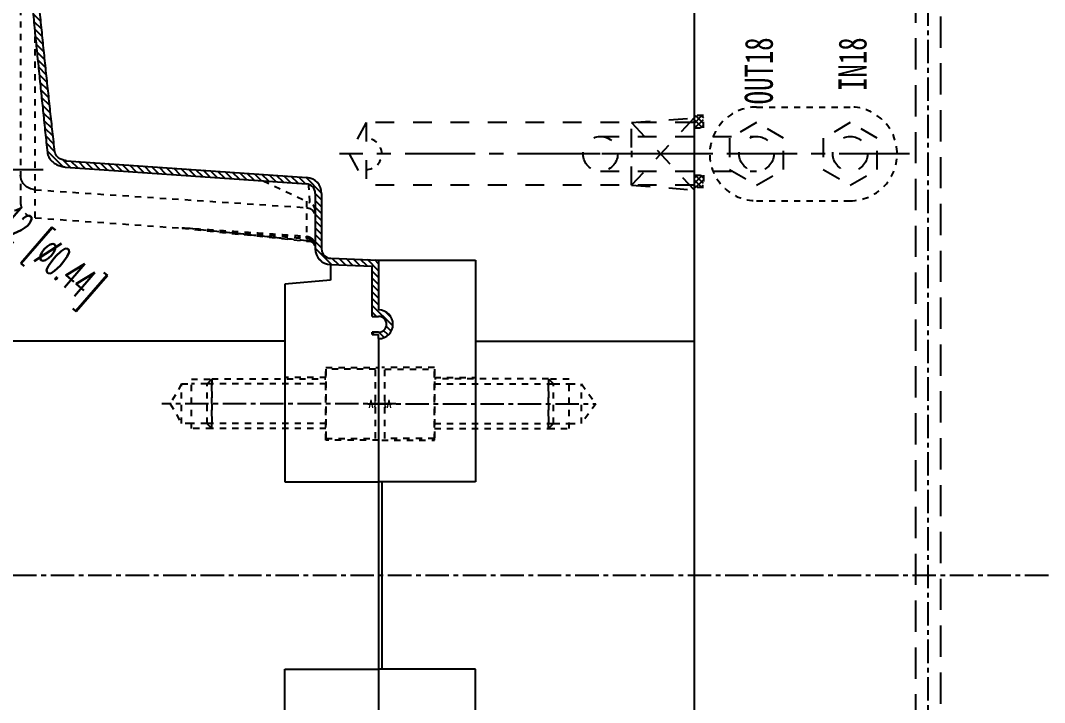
# Model space of a CAD drawing. Extents: x 14103 to 19353, y -3233 to 932.
# Drawn here: x 15809.7 to 16137.6, y 123.5 to 341.8 of the extents above; entities that cross this region are included whole.
import ezdxf
from ezdxf.enums import TextEntityAlignment as Align

# ---------------------------------------------------------------- set-up
doc = ezdxf.new("R2010")
doc.units = 0
doc.header["$LTSCALE"] = 20
doc.header["$MEASUREMENT"] = 0
for name, pattern in [('CENTER', [0.6, 0.375, -0.075, 0.075, -0.075]), ('HIDDEN', [0.2, 0.1, -0.1]), ('HIDDENX2', [0.75, 0.5, -0.25])]:
    doc.linetypes.add(name, pattern=pattern)
doc.layers.get('0').update_dxf_attribs({"linetype": 'CONTINUOUS'})
doc.layers.get('DEFPOINTS').update_dxf_attribs({"linetype": 'CONTINUOUS'})
for name, color, linetype in [('AIR-POPPELS', 2, 'HIDDENX2'), ('CENTER', 1, 'CENTER'), ('DEFAULT_2', 8, 'HIDDEN'), ('HOLD DOWN', 7, 'CONTINUOUS'), ('SCREW', 7, 'CONTINUOUS'), ('WATER', 9, 'HIDDEN')]:
    doc.layers.add(name, color=color, linetype=linetype)
doc.styles.add('lxy1', font='txt.shx', dxfattribs={"width": 0.5, "bigfont": 'bigfont.shx'})
doc.styles.add('lxy2', font='txt.shx', dxfattribs={"width": 0.6})
doc.styles.add('LXY4', font='simplex.shx', dxfattribs={"width": 0.7, "height": 6})
doc.dimstyles.new('MOULD', dxfattribs={"dimtxt": 10, "dimasz": 2.5, "dimexe": 2.5, "dimexo": 0, "dimgap": 0, "dimtad": 0, "dimdsep": 46, "dimtxsty": 'lxy1', "dimcen": -2, "dimclrd": 85, "dimclre": 85, "dimclrt": 3, "dimazin": 2, "dimtfac": 1, "dimtofl": 0, "dimtmove": 0, "dimatfit": 3, "dimfxl": 1, "dimtolj": 1, "dimtzin": 0, "dimarcsym": 0})

# ---------------------------------------------------------------- blocks, each defined once
blk = doc.blocks.new('AC_LXY_BLK611')
at = {"layer": 'SCREW', "color": 2, "linetype": 'HIDDEN'}
for p, q in [((52.39, 7.94), (52.39, -7.94)), ((15.88, 6.35), (53.97, 6.35)), ((15.88, -6.35), (53.97, -6.35))]:
    blk.add_line(p, q, dxfattribs=at)
for points in [[(15.88, 11.11), (0, 11.11), (0, -11.11), (15.88, -11.11), (15.88, 11.11)], [(15.88, 7.94), (52.39, 7.94), (53.97, 6.35), (53.97, -6.35), (52.39, -7.94), (15.88, -7.94)]]:
    blk.add_lwpolyline(points, dxfattribs=at)
at = {"layer": 'SCREW', "color": 0, "linetype": 'ByBlock', "style": 'lxy2', "width": 0.6}
blk.add_text('V1', height=2.5, dxfattribs=at).set_placement((-3.75, 0), align=Align.MIDDLE_CENTER)
blk = doc.blocks.new('*D271')
at = {"layer": 'DEFPOINTS', "color": 0, "linetype": 'ByBlock'}
for p in [(15781.2, 297.74), (15789.59, 290.44)]:
    blk.add_point(p, dxfattribs=at)
at = {"layer": 'WATER', "color": 85, "linetype": 'ByBlock', "lineweight": -2}
for p, q in [((15785.4, 298.09), (15785.4, 301.65)), ((15785.4, 292.09), (15785.4, 296.09)), ((15781.4, 294.09), (15777.84, 294.09)), ((15783.4, 294.09), (15787.4, 294.09)), ((15789.4, 294.09), (15792.96, 294.09)), ((15785.4, 290.09), (15785.4, 286.53)), ((15793.37, 287.16), (15791.48, 288.8))]:
    blk.add_line(p, q, dxfattribs=at)
at = {"layer": 'WATER', "color": 85, "linetype": 'ByBlock'}
blk.add_solid([(15791.75, 289.12), (15791.21, 288.49), (15789.59, 290.44)], dxfattribs=at)
at = {"layer": 'WATER', "color": 3, "linetype": 'ByBlock', "insert": (15812.43, 270.61), "char_height": 10, "attachment_point": 5, "rotation": 319.019, "style": 'lxy1'}
blk.add_mtext('\\A1;∅11.12 [∅0.44]', dxfattribs=at)

msp = doc.modelspace()

# ---------------------------------------------------------------- hatches: boundary and pattern name
at = {"layer": 'WATER'}
h = msp.add_hatch(dxfattribs=at)
h.set_pattern_fill('ANSI37', color=256, scale=10, style=0)
h.set_pattern_definition([(45, (14871.6455, 28.4009), (-0.8838835, 0.8838835), []), (135, (14871.6455, 28.4009), (-0.8838835, -0.8838835), [])])
h.paths.add_polyline_path([(16028.385, 311.401), (16025.385, 311.401), (16025.385, 307.401), (16028.385, 307.401)])
h = msp.add_hatch(dxfattribs=at)
h.set_pattern_fill('ANSI37', color=256, scale=10, style=0)
h.set_pattern_definition([(315, (14871.6455, 571.2809), (-0.8838835, -0.8838835), []), (225, (14871.6455, 571.2809), (-0.8838835, 0.8838835), [])])
h.paths.add_polyline_path([(16028.385, 288.281), (16025.385, 288.281), (16025.385, 292.281), (16028.385, 292.281)])

# ---------------------------------------------------------------- linework, layer by layer
at = {"color": 2, "linetype": 'Continuous'}
for p, q in [((15816.218, 341.429), (15813.714, 343.933)), ((15816.466, 338.994), (15813.955, 341.504)), ((15816.717, 336.555), (15814.197, 339.075)), ((15816.969, 334.115), (15814.44, 336.645)), ((15817.221, 331.675), (15814.684, 334.212)), ((15817.477, 329.232), (15814.929, 331.78)), ((15817.733, 326.789), (15815.176, 329.345)), ((15817.991, 324.343), (15815.424, 326.909)), ((15818.251, 321.896), (15815.673, 324.474)), ((15818.51, 319.448), (15815.924, 322.035)), ((15818.774, 316.997), (15816.175, 319.596)), ((15819.039, 314.545), (15816.428, 317.155)), ((15819.305, 312.091), (15816.683, 314.713)), ((15819.574, 309.634), (15816.937, 312.271)), ((15819.844, 307.177), (15817.196, 309.825)), ((15820.117, 304.716), (15817.454, 307.379)), ((15820.393, 302.253), (15817.714, 304.931)), ((15820.668, 299.789), (15817.977, 302.481)), ((15823.23, 295.041), (15818.24, 300.031)), ((15825.69, 294.767), (15823.355, 297.103)), ((15828.042, 294.603), (15825.854, 296.791)), ((15830.394, 294.439), (15828.207, 296.626)), ((15832.747, 294.274), (15830.559, 296.462)), ((15835.099, 294.11), (15832.911, 296.298)), ((15837.451, 293.945), (15835.263, 296.133)), ((15839.803, 293.781), (15837.615, 295.969)), ((15842.155, 293.616), (15839.967, 295.804)), ((15844.507, 293.452), (15842.319, 295.64)), ((15846.859, 293.287), (15844.671, 295.475)), ((15849.211, 293.123), (15847.023, 295.311)), ((15851.563, 292.958), (15849.375, 295.146)), ((15853.915, 292.794), (15851.727, 294.982)), ((15856.267, 292.629), (15854.079, 294.817)), ((15858.619, 292.465), (15856.431, 294.653)), ((15860.971, 292.3), (15858.783, 294.488)), ((15863.323, 292.136), (15861.135, 294.324)), ((15865.675, 291.971), (15863.487, 294.159)), ((15868.027, 291.807), (15865.84, 293.995)), ((15870.38, 291.643), (15868.192, 293.83)), ((15872.732, 291.478), (15870.544, 293.666)), ((15875.084, 291.314), (15872.896, 293.502)), ((15877.436, 291.149), (15875.248, 293.337)), ((15879.788, 290.985), (15877.6, 293.173)), ((15882.14, 290.82), (15879.952, 293.008)), ((15884.492, 290.656), (15882.304, 292.844)), ((15886.844, 290.491), (15884.656, 292.679)), ((15889.196, 290.327), (15887.008, 292.515)), ((15891.548, 290.162), (15889.36, 292.35)), ((15893.9, 289.998), (15891.712, 292.186)), ((15896.252, 289.833), (15894.064, 292.021)), ((15898.604, 289.669), (15896.416, 291.857)), ((15900.956, 289.504), (15898.768, 291.692)), ((15906.1, 286.548), (15901.12, 291.528)), ((15906.115, 284.345), (15904.085, 286.375)), ((15906.115, 282.158), (15904.085, 284.188)), ((15906.115, 279.97), (15904.085, 282)), ((15906.115, 277.783), (15904.085, 279.813)), ((15906.115, 275.595), (15904.085, 277.625)), ((15906.115, 273.407), (15904.085, 275.437)), ((15906.115, 271.22), (15904.085, 273.25)), ((15906.115, 269.032), (15904.085, 271.062)), ((15909.343, 263.617), (15904.085, 268.875)), ((15911.609, 263.538), (15909.505, 265.643)), ((15906.138, 264.635), (15905.499, 265.274)), ((15913.876, 263.459), (15911.771, 265.564)), ((15916.143, 263.38), (15914.038, 265.485)), ((15918.41, 263.301), (15916.305, 265.405)), ((15920.676, 263.221), (15918.572, 265.326)), ((15924.385, 261.7), (15920.838, 265.247)), ((15924.385, 263.888), (15923.105, 265.168)), ((15924.385, 259.513), (15922.355, 261.543)), ((15924.385, 257.325), (15922.355, 259.355)), ((15924.385, 255.137), (15922.355, 257.167)), ((15924.385, 252.95), (15922.355, 254.98)), ((15924.385, 250.762), (15922.355, 252.792)), ((15928.905, 244.055), (15922.355, 250.605)), ((15923.705, 247.067), (15922.355, 248.417)), ((15928.38, 246.767), (15926.785, 248.363)), ((15928.407, 242.365), (15926.81, 243.962)), ((15922.941, 241.269), (15922.355, 241.854)), ((15926.098, 240.3), (15924.402, 241.995)), ((15927.443, 241.142), (15925.982, 242.603))]:
    msp.add_line(p, q, dxfattribs=at)
at = {"color": 7, "linetype": 'Continuous'}
for p, q in [((15824.255, 296.903), (15901.394, 291.509)), ((15824.113, 294.878), (15901.253, 289.484)), ((15904.085, 286.446), (15904.085, 268.702)), ((15906.115, 286.446), (15906.115, 268.702)), ((15903.267, 280.996), (15903.873, 280.096)), ((15909.054, 265.659), (15924.385, 265.123)), ((15908.983, 263.63), (15922.355, 263.163)), ((15922.355, 247.067), (15922.355, 263.163)), ((15924.385, 265.123), (15924.385, 249.119)), ((15922.355, 247.067), (15924.385, 247.067)), ((15924.385, 241.992), (15922.355, 241.992)), ((15922.355, 241.269), (15922.355, 241.992)), ((15922.355, 241.269), (15924.385, 241.269)), ((15924.385, 239.941), (15924.385, 241.269)), ((15924.385, 239.941), (15924.385, 192.762)), ((15924.385, 134.09), (15924.385, 88.24))]:
    msp.add_line(p, q, dxfattribs=at)
msp.add_lwpolyline([(15861.468, 275.422), (15861.464, 275.369), (15861.459, 275.338), (15861.455, 275.327)], dxfattribs=at)
for centre, radius, start, end in [((15901.04, 286.446), 3.045, 0, 86), ((15901.04, 286.446), 5.075, 0, 86), ((15909.16, 268.702), 5.075, 180, 268), ((15909.16, 268.702), 3.045, 180, 268), ((15924.385, 244.53), 4.589, 270, 90), ((15924.385, 244.53), 2.538, 270, 90)]:
    msp.add_arc(centre, radius, start, end, dxfattribs=at)
for points in [[(15812.969, 351.528), (15813.654, 344.533), (15814.326, 337.778), (15814.986, 331.213), (15815.64, 324.791), (15816.291, 318.466), (15816.946, 312.189), (15817.609, 305.915), (15818.286, 299.595)], [(15820.674, 299.741), (15819.947, 306.238), (15819.233, 312.739), (15818.532, 319.242), (15817.842, 325.742), (15817.162, 332.238), (15816.492, 338.733), (15815.831, 345.228), (15815.178, 351.728)], [(15818.287, 299.595), (15818.764, 298.063), (15819.822, 296.689), (15821.239, 295.703), (15822.725, 295.134), (15823.887, 294.898)], [(15824.255, 296.903), (15823.742, 296.996), (15823.206, 297.144), (15822.642, 297.374), (15822.049, 297.718), (15821.46, 298.21), (15820.961, 298.871), (15820.674, 299.741)], [(15823.887, 294.898), (15824.113, 294.878)], [(15902.061, 288.361), (15901.996, 289.288)], [(15903.102, 271.921), (15903.55, 271.398)], [(15903.55, 271.398), (15903.956, 270.535)], [(15903.935, 270.034), (15903.635, 270.656), (15903.559, 270.769)], [(15903.956, 269.834), (15903.564, 270.478)], [(15904.018, 269.739), (15903.935, 270.034)]]:
    msp.add_spline(points, degree=3, dxfattribs=at)
at = {"layer": 'AIR-POPPELS', "color": 1, "linetype": 'CENTER'}
msp.add_line((16100.385, -67.91), (16100.385, 864.09), dxfattribs=at)
at = {"layer": 'AIR-POPPELS'}
for p, q in [((16096.385, -63.91), (16096.385, 836.09)), ((16104.385, -71.91), (16104.385, 836.09))]:
    msp.add_line(p, q, dxfattribs=at)
at = {"layer": 'CENTER'}
msp.add_line((16498.854, 164.09), (15446.769, 164.09), dxfattribs=at)
at = {"layer": 'DEFAULT_2', "color": 9, "linetype": 'HIDDEN'}
for p, q in [((15809.677, 441.51), (15809.677, 283.681)), ((15814.398, 278.618), (15814.398, 337.054)), ((15887.43, 290.45), (15902.327, 283.503)), ((15814.398, 287.581), (15901.253, 281.895)), ((15901.253, 284.004), (15901.253, 272.726)), ((15901.253, 281.895), (15902.351, 281.624)), ((15902.351, 281.624), (15903.267, 280.996)), ((15814.398, 278.618), (15861.455, 275.327)), ((15861.455, 275.327), (15902.268, 271.038)), ((15902.268, 271.038), (15902.268, 271.138))]:
    msp.add_line(p, q, dxfattribs=at)
msp.add_lwpolyline([(15814.398, 287.581), (15812.917, 287.89), (15811.6, 288.597), (15810.565, 289.636), (15809.904, 290.915), (15809.677, 292.32)], dxfattribs=at)
for centre, radius, start, end in [((15814.752, 283.681), 5.075, 180, 266), ((15901.04, 280.744), 3.045, 360, 65), ((15902.055, 269.019), 2.03, 17.16286, 84)]:
    msp.add_arc(centre, radius, start, end, dxfattribs=at)
for points in [[(15902.339, 283.631), (15902.308, 284.452), (15902.215, 286.032), (15902.061, 288.361)], [(15902.327, 283.503), (15902.336, 283.532), (15902.339, 283.631)], [(15904.085, 280.903), (15903.601, 282.511), (15902.339, 283.631)], [(15861.465, 275.422), (15861.83, 275.393), (15862.146, 275.368), (15862.521, 275.337), (15862.96, 275.3), (15863.473, 275.256), (15863.76, 275.232), (15864.071, 275.206), (15864.406, 275.177), (15864.767, 275.146), (15865.157, 275.113), (15865.578, 275.077), (15866.032, 275.038), (15866.521, 274.996), (15867.05, 274.951), (15867.62, 274.902), (15868.234, 274.849), (15868.898, 274.792), (15869.613, 274.73), (15870.385, 274.664), (15871.217, 274.592), (15872.115, 274.515), (15873.084, 274.431), (15874.129, 274.341), (15875.256, 274.243), (15876.472, 274.138), (15877.784, 274.025), (15879.199, 273.902), (15880.726, 273.77), (15882.373, 273.627), (15884.151, 273.473), (15886.068, 273.306), (15888.138, 273.127), (15890.37, 272.933), (15892.78, 272.723), (15895.38, 272.497), (15898.186, 272.253), (15901.215, 271.99)], [(15901.099, 271.26), (15888.658, 272.567), (15875.059, 273.995), (15861.465, 275.422)], [(15861.468, 275.422), (15862.088, 275.38), (15862.71, 275.338), (15863.332, 275.295), (15863.953, 275.253), (15865.197, 275.168), (15866.44, 275.084), (15867.683, 274.999), (15868.927, 274.914), (15871.413, 274.745), (15873.9, 274.577), (15874.729, 274.52), (15876.387, 274.408), (15878.873, 274.239), (15881.36, 274.071), (15886.333, 273.734), (15887.991, 273.622), (15891.306, 273.397), (15896.28, 273.062), (15899.595, 272.838), (15900.7, 272.763), (15901.253, 272.726)], [(15901.215, 271.99), (15901.246, 272.502), (15901.253, 272.726)], [(15901.253, 272.726), (15901.833, 272.628), (15902.394, 272.414), (15902.893, 272.099)], [(15902.268, 271.138), (15901.099, 271.26)], [(15901.982, 271.844), (15901.782, 271.898), (15901.215, 271.99)], [(15902.325, 271.721), (15901.982, 271.844)], [(15902.27, 271.216), (15902.268, 271.138)], [(15902.961, 270.935), (15902.268, 271.138)], [(15902.325, 271.721), (15902.296, 271.44), (15902.27, 271.216)], [(15902.325, 271.721), (15902.594, 271.97), (15902.776, 272.085), (15902.893, 272.099)], [(15902.538, 271.63), (15902.325, 271.721)], [(15903.006, 271.345), (15902.725, 271.532), (15902.538, 271.63)], [(15902.893, 272.099), (15903.102, 271.921)], [(15903.564, 270.478), (15902.961, 270.935)], [(15903.559, 270.769), (15903.385, 270.989), (15903.081, 271.285), (15903.006, 271.345)]]:
    msp.add_spline(points, degree=3, dxfattribs=at)
at = {"layer": 'HOLD DOWN', "color": 0, "linetype": 'ByBlock'}
for p, q in [((16025.385, 864.09), (16025.42, -461.86)), ((15924.385, 265.123), (15955.385, 265.123)), ((15955.385, 265.123), (15955.385, 196.09)), ((15894.385, 257.353), (15894.385, 194.09)), ((15894.351, 239.09), (15760.395, 239.09)), ((15955.419, 239.09), (16025.403, 239.09)), ((15894.385, 194.09), (15924.385, 194.09)), ((15955.419, 194.09), (15924.385, 194.09)), ((15924.385, 194.09), (15924.385, 134.09)), ((15925.385, 194.09), (15925.385, 134.09)), ((15955.419, 196.09), (15955.419, 194.09)), ((15894.385, 74.413), (15894.385, 134.09)), ((15894.385, 134.09), (15924.385, 134.09)), ((15955.419, 134.09), (15924.385, 134.09)), ((15955.385, 66.883), (15955.385, 132.09)), ((15955.419, 132.09), (15955.419, 134.09))]:
    msp.add_line(p, q, dxfattribs=at)
at = {"layer": 'HOLD DOWN', "color": 0, "linetype": 'Continuous'}
for p, q in [((15908.983, 263.63), (15908.983, 258.63)), ((15908.983, 258.63), (15894.385, 257.353))]:
    msp.add_line(p, q, dxfattribs=at)
at = {"layer": 'SCREW', "color": 2, "linetype": 'HIDDEN'}
for p, q in [((15907.51, 227.528), (15894.351, 227.528)), ((15942.26, 227.528), (15955.419, 227.528)), ((15861.278, 225.441), (15857.632, 219.09)), ((15861.278, 225.441), (15864.407, 225.441)), ((15861.278, 212.74), (15861.278, 225.441)), ((15980.36, 225.44), (15985.362, 225.441)), ((15985.362, 225.441), (15989.343, 225.441)), ((15989.343, 225.441), (15993.93, 219.09)), ((15989.343, 212.74), (15989.343, 225.441)), ((15857.632, 219.09), (15861.278, 212.74)), ((15993.93, 219.09), (15989.343, 212.74)), ((15864.407, 212.74), (15861.278, 212.74)), ((15980.36, 212.74), (15985.364, 212.74)), ((15985.364, 212.74), (15989.343, 212.74))]:
    msp.add_line(p, q, dxfattribs=at)
at = {"layer": 'SCREW', "color": 4, "linetype": 'HIDDEN'}
for p, q in [((15869.41, 225.44), (15864.409, 225.441)), ((15869.41, 212.74), (15864.407, 212.74))]:
    msp.add_line(p, q, dxfattribs=at)
at = {"layer": 'SCREW', "color": 1, "linetype": 'CENTER'}
for p, q in [((15929.932, 219.09), (15854.958, 219.09)), ((15920.965, 219.09), (15993.93, 219.09))]:
    msp.add_line(p, q, dxfattribs=at)
at = {"layer": 'SCREW', "color": 2, "linetype": 'HIDDEN'}
for points in [[(15924.385, 207.478), (15907.51, 207.478), (15907.51, 230.703), (15924.385, 230.703)], [(15925.385, 207.478), (15942.26, 207.478), (15942.26, 230.703), (15925.385, 230.703)], [(15870.998, 211.153), (15864.407, 211.153), (15864.407, 227.028), (15870.998, 227.028), (15870.998, 211.153)], [(15978.773, 211.153), (15985.364, 211.153), (15985.364, 227.028), (15978.773, 227.028), (15978.773, 211.153)]]:
    msp.add_lwpolyline(points, dxfattribs=at)
at = {"layer": 'WATER'}
for p, q in [((16045.405, 314.09), (16075.405, 314.09)), ((16028.385, 311.401), (16025.385, 311.401)), ((16028.385, 307.401), (16028.385, 311.401)), ((16025.385, 307.401), (16028.385, 307.401)), ((16025.385, 292.281), (16028.385, 292.281)), ((16028.385, 292.281), (16028.385, 288.281)), ((16028.385, 288.281), (16025.385, 288.281)), ((16045.405, 284.09), (16075.405, 284.09))]:
    msp.add_line(p, q, dxfattribs=at)
at = {"layer": 'WATER', "linetype": 'HIDDEN', "ltscale": 3}
for p, q in [((15920.385, 309.09), (15914.918, 299.09)), ((15920.385, 309.09), (15920.385, 289.09)), ((16025.385, 309.09), (15920.385, 309.09)), ((16025.385, 310.59), (16005.385, 289.09)), ((16005.385, 309.09), (16025.385, 310.59)), ((16005.385, 289.09), (16005.385, 309.09)), ((16005.385, 309.09), (16025.385, 287.59)), ((16025.385, 309.09), (16005.385, 309.09)), ((15995.385, 304.65), (16045.405, 304.65)), ((15914.918, 299.09), (15920.385, 289.09)), ((15995.385, 293.53), (16045.405, 293.53)), ((16025.385, 289.09), (15920.385, 289.09)), ((16025.385, 289.09), (16005.385, 289.09)), ((16005.385, 289.09), (16025.385, 287.59))]:
    msp.add_line(p, q, dxfattribs=at)
at = {"layer": 'WATER', "color": 1, "linetype": 'CENTER', "ltscale": 3}
for p, q in [((16027.319, 299.09), (15911.888, 299.09)), ((16094.361, 299.09), (15989.825, 299.09)), ((15758.462, 294.09), (15820.575, 294.09))]:
    msp.add_line(p, q, dxfattribs=at)
at = {"layer": 'WATER', "linetype": 'ByBlock', "ltscale": 3}
msp.add_line((16005.385, 300.09), (16005.385, 298.09), dxfattribs=at)
at = {"layer": 'WATER', "linetype": 'HIDDEN', "ltscale": 3}
for points in [[(16036.745, 294.09), (16045.405, 289.09), (16054.066, 294.09), (16054.066, 304.09), (16045.405, 309.09), (16036.745, 304.09)], [(16066.745, 294.09), (16075.405, 289.09), (16084.066, 294.09), (16084.066, 304.09), (16075.405, 309.09), (16066.745, 304.09)]]:
    msp.add_lwpolyline(points, close=True, dxfattribs=at)
for centre in [(15995.385, 299.09), (16045.405, 299.09), (16075.405, 299.09)]:
    msp.add_circle(centre, 5.56, dxfattribs=at)
at = {"layer": 'WATER'}
for centre, radius, start, end in [((16045.405, 299.09), 15, 90, 270), ((16075.405, 299.09), 15, 270, 90), ((15920.385, 299.09), 5, 270, 90)]:
    msp.add_arc(centre, radius, start, end, dxfattribs=at)

# ---------------------------------------------------------------- block references
at = {"layer": 'SCREW', "color": 0, "linetype": 'ByBlock', "rotation": 180}
msp.add_blockref('AC_LXY_BLK611', (15923.385, 219.09), dxfattribs=at)
at = {"layer": 'SCREW', "color": 0, "linetype": 'ByBlock', "xscale": -1, "rotation": 180}
msp.add_blockref('AC_LXY_BLK611', (15926.385, 219.09), dxfattribs=at)

# ---------------------------------------------------------------- texts
at = {"layer": 'WATER', "color": 114, "insert": (16041.624, 336.38), "char_height": 9, "width": 55.24, "attachment_point": 3, "rotation": 90, "style": 'LXY4'}
msp.add_mtext('{\\f宋体|b0|i0|c134|p2;OUT18\\P\\PIN18}', dxfattribs=at)

# ---------------------------------------------------------------- dimensions: what is measured, and where the dimension line sits
at = {"layer": 'WATER', "linetype": 'ByBlock'}
dim = msp.add_diameter_dim_2p(p1=(15781.198, 297.737), p2=(15789.593, 290.444), dimstyle='MOULD', dxfattribs=at)
dim.commit()
dim.dimension.update_dxf_attribs({"geometry": '*D271', "text_midpoint": (15812.429, 270.606)})

doc.saveas('drawing.dxf')
